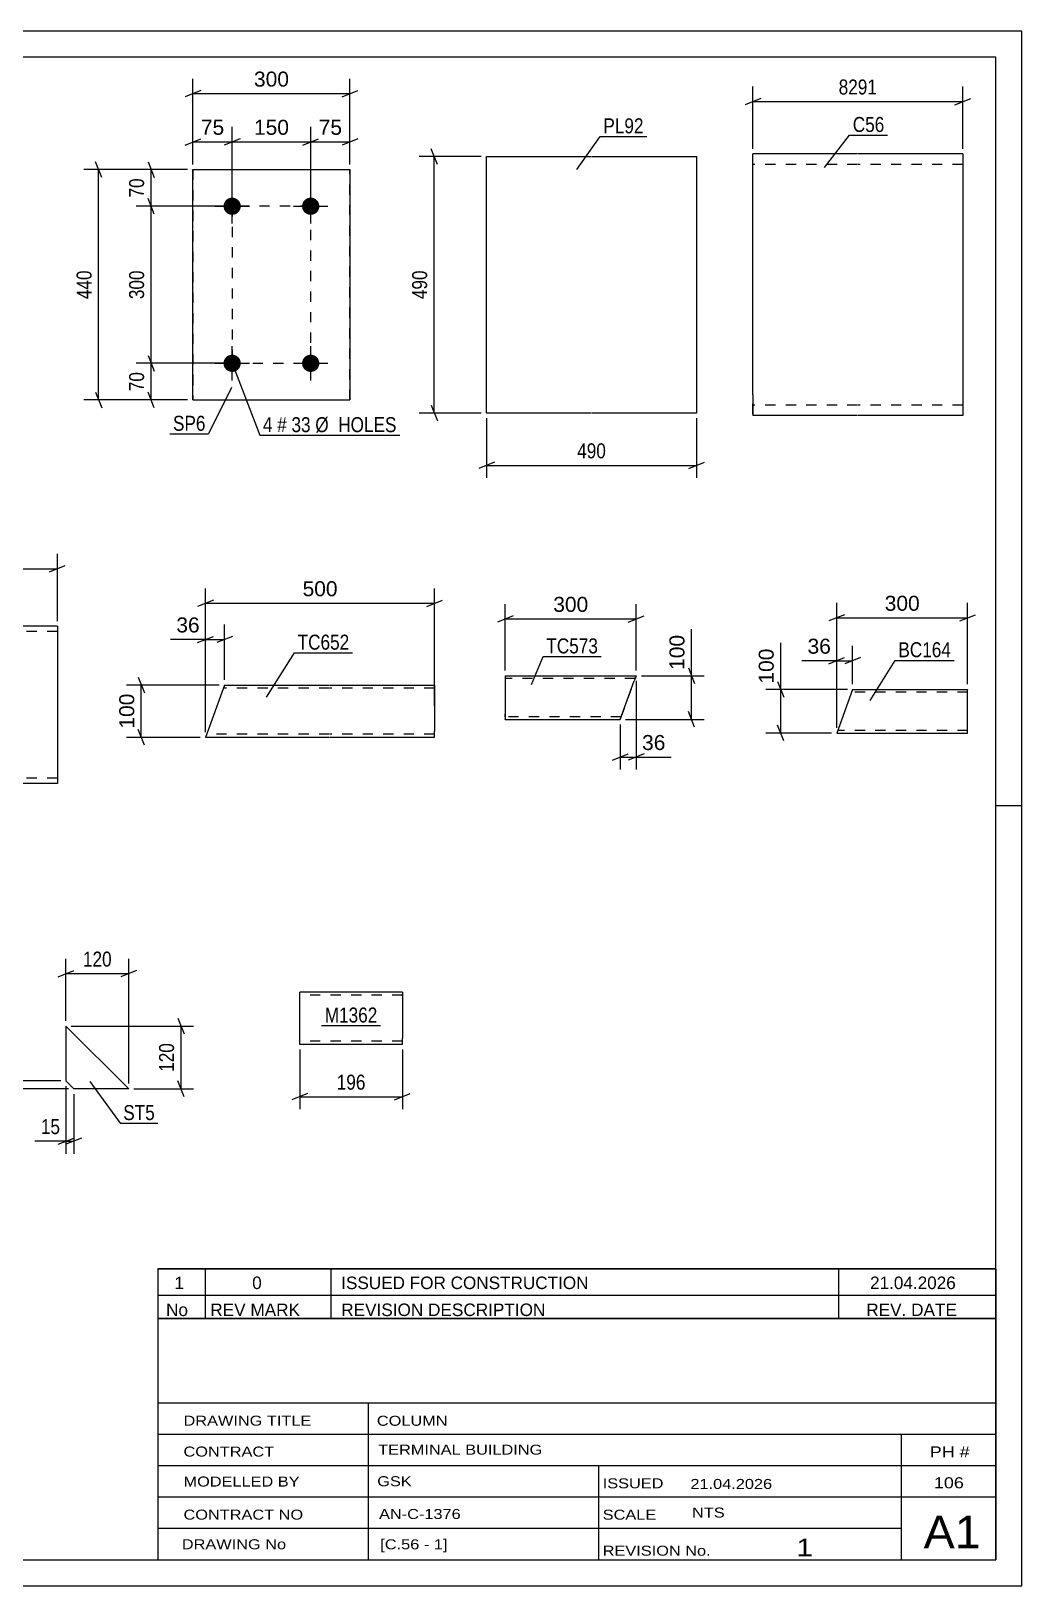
# Model space of a CAD drawing. Header units: millimetres. Extents: x 0 to 420, y 0 to 297.
# Drawn here: x 230.8 to 420, y 0 to 297 of the extents above; entities that cross this region are included whole.
import ezdxf

# ---------------------------------------------------------------- set-up
doc = ezdxf.new("R2010")
doc.units = ezdxf.units.MM
doc.linetypes.add('DXK_LINE_DOT2', pattern=[3.9198, 1.9599, -1.9599])
doc.styles.add('Arial', font='ARIAL.TTF', dxfattribs={"height": 0.2})
doc.styles.add('Arial Narrow', font='ARIALN.TTF', dxfattribs={"height": 0.2})

# ---------------------------------------------------------------- blocks, each defined once
blk = doc.blocks.new('Unknown-284932542-1134')
at = {"color": 5, "linetype": 'Continuous'}
for p, q in [((420, 297), (0, 297)), ((420, 0), (420, 297)), ((415, 292), (5, 292)), ((415, 5), (415, 292)), ((420, 149), (415, 149)), ((5, 5), (415, 5)), ((0, 0), (420, 0))]:
    blk.add_line(p, q, dxfattribs=at)
blk = doc.blocks.new('Part-284932542-2331 - 2315')
at = {"color": 2, "linetype": 'Continuous'}
for p, q in [((267.72, 172.09), (264.08, 162.09)), ((267.72, 172.09), (287.72, 172.09)), ((287.82, 172.09), (307.82, 172.09)), ((307.82, 172.09), (307.82, 172)), ((307.82, 172), (307.82, 171.35)), ((307.82, 171.35), (307.82, 163.29)), ((287.72, 162.09), (264.08, 162.09)), ((307.82, 162.09), (287.82, 162.09)), ((307.82, 162.09), (307.82, 163.29))]:
    blk.add_line(p, q, dxfattribs=at)
at = {"color": 7, "linetype": 'DXK_LINE_DOT2'}
for p, q in [((287.72, 171.49), (267.5, 171.49)), ((307.82, 171.49), (287.82, 171.49)), ((307.82, 172.09), (307.82, 172.09)), ((307.82, 171.74), (307.82, 171.35)), ((287.72, 162.69), (264.3, 162.69)), ((307.82, 162.69), (287.82, 162.69)), ((307.82, 162.19), (307.82, 162.45)), ((307.82, 162.09), (307.82, 162.19))]:
    blk.add_line(p, q, dxfattribs=at)
blk = doc.blocks.new('Part-284932542-2129 - 2113')
at = {"color": 2, "linetype": 'Continuous'}
for p, q in [((317.76, 224.04), (317.76, 273.04)), ((317.76, 273.04), (337.76, 273.04)), ((337.86, 273.04), (357.86, 273.04)), ((357.86, 273.04), (357.86, 224.04)), ((337.76, 224.04), (317.76, 224.04)), ((357.86, 224.04), (337.86, 224.04))]:
    blk.add_line(p, q, dxfattribs=at)
blk = doc.blocks.new('Part-284932542-2778 - 2762')
at = {"color": 2, "linetype": 'Continuous'}
for p, q in [((215.7, 183.3), (195.7, 183.3)), ((195.7, 155.3), (195.7, 183.3)), ((235.8, 183.3), (215.8, 183.3)), ((235.8, 183.3), (235.8, 153.3)), ((195.7, 155.3), (195.7, 153.3)), ((215.7, 153.3), (195.7, 153.3)), ((235.8, 153.3), (215.8, 153.3))]:
    blk.add_line(p, q, dxfattribs=at)
at = {"color": 7, "linetype": 'DXK_LINE_DOT2'}
for p, q in [((215.7, 182.3), (195.7, 182.3)), ((235.8, 182.3), (215.8, 182.3)), ((195.7, 153.45), (195.7, 155.3)), ((195.7, 154.3), (195.7, 154.37)), ((215.7, 154.3), (195.7, 154.3)), ((235.8, 154.3), (215.8, 154.3)), ((235.8, 154.3), (235.8, 154.37))]:
    blk.add_line(p, q, dxfattribs=at)
blk = doc.blocks.new('Part-284932542-1913 - 1897')
at = {"color": 2, "linetype": 'Continuous'}
for p, q in [((261.67, 226.54), (261.67, 270.54)), ((261.67, 270.54), (291.67, 270.54)), ((291.67, 270.54), (291.67, 226.54)), ((261.67, 226.54), (291.67, 226.54))]:
    blk.add_line(p, q, dxfattribs=at)
at = {"color": 7, "linetype": 'DXK_LINE_DOT2'}
for p, q in [((261.67, 270.54), (261.67, 226.54)), ((291.67, 226.54), (291.67, 270.54))]:
    blk.add_line(p, q, dxfattribs=at)
blk = doc.blocks.new('Bolt-284932542-1946 - 1897')
at = {"linetype": 'Continuous'}
for points in [[(269.17, 265.19, -1), (269.17, 261.89, -1)], [(284.17, 265.19, -1), (284.17, 261.89, -1)], [(269.17, 235.19, -1), (269.17, 231.89, -1)], [(284.17, 235.19, -1), (284.17, 231.89, -1)]]:
    blk.add_hatch(color=1, dxfattribs=at).paths.add_polyline_path(points)
at = {"color": 1, "linetype": 'Continuous'}
for p, q in [((269.17, 260.24), (269.17, 266.84)), ((284.17, 260.24), (284.17, 266.84)), ((265.87, 263.54), (272.47, 263.54)), ((280.87, 263.54), (287.47, 263.54)), ((269.17, 230.24), (269.17, 236.84)), ((284.17, 230.24), (284.17, 236.84)), ((265.87, 233.54), (272.47, 233.54)), ((280.87, 233.54), (287.47, 233.54))]:
    blk.add_line(p, q, dxfattribs=at)
blk = doc.blocks.new('Part-284932542-1693 - 1677')
at = {"color": 2, "linetype": 'Continuous'}
for p, q in [((249.42, 94.95), (237.42, 106.95)), ((237.42, 106.95), (237.42, 96.45)), ((237.42, 96.45), (238.92, 94.95)), ((249.42, 94.95), (238.92, 94.95))]:
    blk.add_line(p, q, dxfattribs=at)
blk = doc.blocks.new('Part-284932542-1661 - 1647')
at = {"color": 2, "linetype": 'Continuous'}
for p, q in [((301.69, 113.44), (282.09, 113.44)), ((282.09, 103.53), (282.09, 113.44)), ((301.69, 113.44), (301.69, 104.64)), ((301.69, 103.44), (301.69, 104.64)), ((282.09, 103.44), (282.09, 103.53)), ((301.69, 103.44), (282.09, 103.44))]:
    blk.add_line(p, q, dxfattribs=at)
at = {"color": 7, "linetype": 'DXK_LINE_DOT2'}
for p, q in [((301.69, 112.84), (282.09, 112.84)), ((301.69, 112.84), (301.69, 112.79)), ((301.69, 112.79), (301.69, 112.84)), ((301.69, 112.7), (301.69, 112.79)), ((301.69, 112.79), (301.69, 112.7)), ((282.09, 104.04), (282.09, 104.08)), ((301.69, 104.04), (282.09, 104.04)), ((301.69, 104.08), (301.69, 104.41)), ((301.69, 104.04), (301.69, 104.08))]:
    blk.add_line(p, q, dxfattribs=at)
blk = doc.blocks.new('Part-284932542-1405 - 1389')
at = {"color": 2, "linetype": 'Continuous'}
for p, q in [((388.62, 273.54), (368.62, 273.54)), ((368.62, 227.54), (368.62, 273.54)), ((408.72, 273.54), (388.72, 273.54)), ((408.72, 273.54), (408.72, 223.54)), ((368.62, 227.54), (368.62, 223.54)), ((388.62, 223.54), (368.62, 223.54)), ((408.72, 223.54), (388.72, 223.54))]:
    blk.add_line(p, q, dxfattribs=at)
at = {"color": 7, "linetype": 'DXK_LINE_DOT2'}
for p, q in [((388.62, 271.54), (368.62, 271.54)), ((408.72, 271.54), (388.72, 271.54)), ((368.62, 223.84), (368.62, 227.54)), ((388.62, 225.54), (368.62, 225.54)), ((408.72, 225.54), (388.72, 225.54))]:
    blk.add_line(p, q, dxfattribs=at)
blk = doc.blocks.new('Part-284932542-1315 - 1299')
at = {"color": 2, "linetype": 'Continuous'}
for p, q in [((321.33, 173.86), (321.33, 172.86)), ((321.33, 173.86), (346.33, 173.86)), ((321.33, 172.86), (321.33, 165.6)), ((343.3, 165.52), (345.97, 172.86)), ((346.11, 173.24), (345.97, 172.86)), ((346.3, 173.78), (346.11, 173.24)), ((346.33, 173.86), (346.3, 173.78)), ((321.33, 165.52), (321.33, 165.6)), ((321.33, 165.52), (343.3, 165.52))]:
    blk.add_line(p, q, dxfattribs=at)
at = {"color": 7, "linetype": 'DXK_LINE_DOT2'}
for p, q in [((321.33, 173.56), (321.33, 172.86)), ((346.15, 173.36), (321.33, 173.36)), ((343.41, 165.81), (346.23, 173.56)), ((321.33, 166.06), (321.33, 166.52)), ((321.33, 166.06), (321.33, 166.14)), ((321.33, 166.14), (321.33, 166.06)), ((321.33, 166.06), (321.33, 166.02)), ((321.33, 166.02), (321.33, 166.06)), ((343.48, 166.02), (321.33, 166.02)), ((321.33, 165.6), (321.33, 165.52)), ((343.3, 165.52), (343.33, 165.6)), ((343.33, 165.6), (343.41, 165.81))]:
    blk.add_line(p, q, dxfattribs=at)
blk = doc.blocks.new('Part-284932542-1248 - 1230')
at = {"color": 2, "linetype": 'Continuous'}
for p, q in [((387.67, 171.24), (384.64, 162.9)), ((387.67, 171.24), (409.64, 171.24)), ((409.64, 171.24), (409.64, 171.16)), ((409.64, 162.9), (409.64, 171.16)), ((384.64, 162.9), (409.64, 162.9))]:
    blk.add_line(p, q, dxfattribs=at)
at = {"color": 7, "linetype": 'DXK_LINE_DOT2'}
for p, q in [((409.64, 170.74), (387.49, 170.74)), ((409.64, 163.4), (384.82, 163.4))]:
    blk.add_line(p, q, dxfattribs=at)
blk = doc.blocks.new('Rectangle-284932542-2031 - 1897')
at = {"color": 1, "linetype": 'DXK_LINE_DOT2'}
blk.add_lwpolyline([(269.17, 233.54), (284.17, 233.54), (284.17, 263.54), (269.17, 263.54), (269.17, 233.54)], close=True, dxfattribs=at)
blk = doc.blocks.new('StraightDimension-284932542-2335 - 2315')
at = {"color": 7, "linetype": 'Continuous'}
for p, q in [((262.58, 180.18), (265.58, 181.38)), ((264.08, 163.09), (264.08, 183.63)), ((269.22, 181.38), (266.22, 180.18)), ((267.72, 173.09), (267.72, 183.63)), ((264.08, 180.78), (267.72, 180.78))]:
    blk.add_line(p, q, dxfattribs=at)
at = {"color": 0}
blk.add_wipeout([(263.56, 181.53), (263.56, 185.73), (257.91, 185.73), (257.91, 181.53)], dxfattribs=at)
at = {"color": 7, "linetype": 'Continuous'}
blk.add_line((264.08, 180.78), (257.38, 180.78), dxfattribs=at)
blk.add_line((264.08, 180.78), (257.38, 180.78), dxfattribs=at)
at = {"color": 3, "style": 'Arial'}
blk.add_text('36', height=2.865, dxfattribs=at).set_placement((258.51, 182.13))
blk = doc.blocks.new('StraightDimension-284932542-2348 - 2315')
at = {"color": 7, "linetype": 'Continuous'}
for p, q in [((264.08, 163.09), (264.08, 190.55)), ((307.82, 168.09), (307.82, 190.55)), ((265.58, 188.3), (262.58, 187.1)), ((264.08, 187.7), (307.82, 187.7)), ((306.32, 187.1), (309.32, 188.3))]:
    blk.add_line(p, q, dxfattribs=at)
at = {"color": 0}
blk.add_wipeout([(289.89, 188.45), (289.89, 192.65), (282.02, 192.65), (282.02, 188.45)], dxfattribs=at)
at = {"color": 3, "style": 'Arial'}
blk.add_text('500', height=2.865, dxfattribs=at).set_placement((282.62, 189.05))
blk = doc.blocks.new('StraightDimension-284932542-2362 - 2315')
at = {"color": 7, "linetype": 'Continuous'}
for p, q in [((251.22, 173.59), (252.42, 170.59)), ((266.72, 172.09), (248.97, 172.09)), ((251.82, 162.09), (251.82, 172.09)), ((252.42, 160.59), (251.22, 163.59)), ((263.08, 162.09), (248.97, 162.09))]:
    blk.add_line(p, q, dxfattribs=at)
at = {"color": 0}
blk.add_wipeout([(251.07, 171.03), (246.87, 171.03), (246.87, 163.16), (251.07, 163.16)], dxfattribs=at)
at = {"color": 3, "style": 'Arial'}
blk.add_text('100', height=2.865, rotation=90.0002, dxfattribs=at).set_placement((250.47, 163.76))
blk = doc.blocks.new('StraightDimension-284932542-2132 - 2113')
at = {"color": 7, "linetype": 'Continuous'}
for p, q in [((317.76, 223.04), (317.76, 211.64)), ((357.86, 223.04), (357.86, 211.64)), ((319.26, 214.64), (316.26, 213.44)), ((317.76, 214.04), (357.86, 214.04)), ((356.36, 213.44), (359.36, 214.64))]:
    blk.add_line(p, q, dxfattribs=at)
at = {"color": 0}
blk.add_wipeout([(341.15, 214.79), (341.15, 218.99), (334.47, 218.99), (334.47, 214.79)], dxfattribs=at)
at = {"color": 3, "style": 'Arial Narrow'}
blk.add_text('490', height=2.863, dxfattribs=at).set_placement((335.07, 215.39))
blk = doc.blocks.new('StraightDimension-284932542-2143 - 2113')
at = {"color": 7, "linetype": 'Continuous'}
for p, q in [((308.36, 271.54), (307.16, 274.54)), ((316.76, 273.04), (304.91, 273.04)), ((307.76, 224.04), (307.76, 273.04)), ((316.76, 224.04), (304.91, 224.04)), ((307.16, 225.54), (308.36, 222.54))]:
    blk.add_line(p, q, dxfattribs=at)
at = {"color": 0}
blk.add_wipeout([(307.01, 251.88), (302.81, 251.88), (302.81, 245.2), (307.01, 245.2)], dxfattribs=at)
at = {"color": 3, "style": 'Arial Narrow'}
blk.add_text('490', height=2.863, rotation=90.0002, dxfattribs=at).set_placement((306.41, 245.8))
blk = doc.blocks.new('StraightDimension-284932542-2782 - 2762')
at = {"color": 7, "linetype": 'Continuous'}
for p, q in [((195.7, 184.3), (195.7, 197.15)), ((235.8, 184.3), (235.8, 197.15)), ((197.2, 194.9), (194.2, 193.7)), ((195.7, 194.3), (235.8, 194.3)), ((234.3, 193.7), (237.3, 194.9))]:
    blk.add_line(p, q, dxfattribs=at)
at = {"color": 0}
blk.add_wipeout([(219.09, 195.05), (219.09, 199.25), (212.41, 199.25), (212.41, 195.05)], dxfattribs=at)
at = {"color": 3, "style": 'Arial Narrow'}
blk.add_text('940', height=2.863, dxfattribs=at).set_placement((213.01, 195.65))
blk = doc.blocks.new('StraightDimension-284932542-1958 - 1897')
at = {"color": 7, "linetype": 'Continuous'}
for p, q in [((254.3, 262.04), (253.1, 265.04)), ((268.17, 263.54), (250.85, 263.54)), ((253.7, 233.54), (253.7, 263.54)), ((253.1, 235.04), (254.3, 232.04)), ((268.17, 233.54), (250.85, 233.54))]:
    blk.add_line(p, q, dxfattribs=at)
at = {"color": 0}
blk.add_wipeout([(252.95, 251.88), (248.75, 251.88), (248.75, 245.2), (252.95, 245.2)], dxfattribs=at)
at = {"color": 3, "style": 'Arial Narrow'}
blk.add_text('300', height=2.863, rotation=90.0002, dxfattribs=at).set_placement((252.35, 245.8))
blk = doc.blocks.new('StraightDimension-284932542-1948 - 1897')
at = {"color": 7, "linetype": 'Continuous'}
for p, q in [((260.67, 270.54), (250.85, 270.54)), ((253.1, 272.04), (254.3, 269.04)), ((253.7, 263.54), (253.7, 270.54)), ((254.3, 262.04), (253.1, 265.04)), ((268.17, 263.54), (250.85, 263.54))]:
    blk.add_line(p, q, dxfattribs=at)
at = {"color": 0}
blk.add_wipeout([(252.95, 269.47), (248.75, 269.47), (248.75, 264.61), (252.95, 264.61)], dxfattribs=at)
at = {"color": 3, "style": 'Arial Narrow'}
blk.add_text('70', height=2.863, rotation=90.0002, dxfattribs=at).set_placement((252.35, 265.21))
blk = doc.blocks.new('StraightDimension-284932542-1968 - 1897')
at = {"color": 7, "linetype": 'Continuous'}
for p, q in [((253.1, 235.04), (254.3, 232.04)), ((268.17, 233.54), (250.85, 233.54)), ((253.7, 226.54), (253.7, 233.54)), ((260.67, 226.54), (250.85, 226.54)), ((254.3, 225.04), (253.1, 228.04))]:
    blk.add_line(p, q, dxfattribs=at)
at = {"color": 0}
blk.add_wipeout([(252.95, 232.47), (248.75, 232.47), (248.75, 227.61), (252.95, 227.61)], dxfattribs=at)
at = {"color": 3, "style": 'Arial Narrow'}
blk.add_text('70', height=2.863, rotation=90.0002, dxfattribs=at).set_placement((252.35, 228.21))
blk = doc.blocks.new('StraightDimension-284932542-1979 - 1897')
at = {"color": 7, "linetype": 'Continuous'}
for p, q in [((260.67, 270.54), (240.82, 270.54)), ((244.27, 269.04), (243.07, 272.04)), ((243.67, 226.54), (243.67, 270.54)), ((260.67, 226.54), (240.82, 226.54)), ((243.07, 228.04), (244.27, 225.04))]:
    blk.add_line(p, q, dxfattribs=at)
at = {"color": 0}
blk.add_wipeout([(242.92, 251.88), (238.72, 251.88), (238.72, 245.2), (242.92, 245.2)], dxfattribs=at)
at = {"color": 3, "style": 'Arial Narrow'}
blk.add_text('440', height=2.863, rotation=90.0002, dxfattribs=at).set_placement((242.32, 245.8))
blk = doc.blocks.new('StraightDimension-284932542-3614 - 1897')
at = {"color": 7, "linetype": 'Continuous'}
for p, q in [((282.67, 275.24), (285.67, 276.44)), ((284.17, 264.54), (284.17, 278.69)), ((293.17, 276.44), (290.17, 275.24)), ((291.67, 271.54), (291.67, 278.69)), ((284.17, 275.84), (291.67, 275.84))]:
    blk.add_line(p, q, dxfattribs=at)
at = {"color": 0}
blk.add_wipeout([(290.75, 276.59), (290.75, 280.79), (285.1, 280.79), (285.1, 276.59)], dxfattribs=at)
at = {"color": 3, "style": 'Arial'}
blk.add_text('75', height=2.865, dxfattribs=at).set_placement((285.7, 277.19))
blk = doc.blocks.new('StraightDimension-284932542-3615 - 1897')
at = {"color": 7, "linetype": 'Continuous'}
for p, q in [((270.67, 276.44), (267.67, 275.24)), ((269.17, 264.54), (269.17, 278.69)), ((282.67, 275.24), (285.67, 276.44)), ((284.17, 264.54), (284.17, 278.69)), ((269.17, 275.84), (284.17, 275.84))]:
    blk.add_line(p, q, dxfattribs=at)
at = {"color": 0}
blk.add_wipeout([(280.61, 276.59), (280.61, 280.79), (272.74, 280.79), (272.74, 276.59)], dxfattribs=at)
at = {"color": 3, "style": 'Arial'}
blk.add_text('150', height=2.865, dxfattribs=at).set_placement((273.34, 277.19))
blk = doc.blocks.new('StraightDimension-284932542-3616 - 1897')
at = {"color": 7, "linetype": 'Continuous'}
for p, q in [((260.17, 275.24), (263.17, 276.44)), ((261.67, 271.54), (261.67, 278.69)), ((270.67, 276.44), (267.67, 275.24)), ((269.17, 264.54), (269.17, 278.69)), ((261.67, 275.84), (269.17, 275.84))]:
    blk.add_line(p, q, dxfattribs=at)
at = {"color": 0}
blk.add_wipeout([(268.25, 276.59), (268.25, 280.79), (262.6, 280.79), (262.6, 276.59)], dxfattribs=at)
at = {"color": 3, "style": 'Arial'}
blk.add_text('75', height=2.865, dxfattribs=at).set_placement((263.2, 277.19))
blk = doc.blocks.new('StraightDimension-284932542-3645 - 1897')
at = {"color": 7, "linetype": 'Continuous'}
for p, q in [((263.17, 285.65), (260.17, 284.45)), ((261.67, 271.54), (261.67, 287.9)), ((290.17, 284.45), (293.17, 285.65)), ((291.67, 271.54), (291.67, 287.9)), ((261.67, 285.05), (291.67, 285.05))]:
    blk.add_line(p, q, dxfattribs=at)
at = {"color": 0}
blk.add_wipeout([(280.61, 285.8), (280.61, 290), (272.74, 290), (272.74, 285.8)], dxfattribs=at)
at = {"color": 3, "style": 'Arial'}
blk.add_text('300', height=2.865, dxfattribs=at).set_placement((273.34, 286.4))
blk = doc.blocks.new('StraightDimension-284932542-1702 - 1677')
at = {"color": 7, "linetype": 'Continuous'}
for p, q in [((236.42, 96.45), (224.57, 96.45)), ((226.82, 97.95), (228.02, 94.95)), ((228.02, 93.45), (226.82, 96.45)), ((227.42, 94.95), (227.42, 96.45)), ((237.92, 94.95), (224.57, 94.95))]:
    blk.add_line(p, q, dxfattribs=at)
at = {"color": 0}
blk.add_wipeout([(226.67, 94.42), (222.47, 94.42), (222.47, 89.57), (226.67, 89.57)], dxfattribs=at)
at = {"color": 7, "linetype": 'Continuous'}
blk.add_line((227.42, 94.95), (227.42, 89.04), dxfattribs=at)
blk.add_line((227.42, 94.95), (227.42, 89.04), dxfattribs=at)
at = {"color": 3, "style": 'Arial Narrow'}
blk.add_text('15', height=2.863, rotation=90.0002, dxfattribs=at).set_placement((226.07, 90.17))
blk = doc.blocks.new('StraightDimension-284932542-1695 - 1677')
at = {"color": 7, "linetype": 'Continuous'}
for p, q in [((238.42, 106.95), (261.82, 106.95)), ((258.82, 108.45), (260.02, 105.45)), ((259.42, 94.95), (259.42, 106.95)), ((260.02, 93.45), (258.82, 96.45)), ((250.42, 94.95), (261.82, 94.95))]:
    blk.add_line(p, q, dxfattribs=at)
at = {"color": 0}
blk.add_wipeout([(258.67, 104.29), (254.47, 104.29), (254.47, 97.6), (258.67, 97.6)], dxfattribs=at)
at = {"color": 3, "style": 'Arial Narrow'}
blk.add_text('120', height=2.863, rotation=90.0002, dxfattribs=at).set_placement((258.07, 98.2))
blk = doc.blocks.new('StraightDimension-284932542-1715 - 1677')
at = {"color": 7, "linetype": 'Continuous'}
for p, q in [((237.42, 107.95), (237.42, 119.8)), ((249.42, 95.95), (249.42, 119.8)), ((235.92, 116.35), (238.92, 117.55)), ((237.42, 116.95), (249.42, 116.95)), ((250.92, 117.55), (247.92, 116.35))]:
    blk.add_line(p, q, dxfattribs=at)
at = {"color": 0}
blk.add_wipeout([(246.76, 117.7), (246.76, 121.9), (240.08, 121.9), (240.08, 117.7)], dxfattribs=at)
at = {"color": 3, "style": 'Arial Narrow'}
blk.add_text('120', height=2.863, dxfattribs=at).set_placement((240.68, 118.3))
blk = doc.blocks.new('StraightDimension-284932542-1724 - 1677')
at = {"color": 7, "linetype": 'Continuous'}
for p, q in [((237.42, 95.45), (237.42, 82.55)), ((238.92, 93.95), (238.92, 82.55)), ((235.92, 84.35), (238.92, 85.55)), ((240.42, 85.55), (237.42, 84.35)), ((237.42, 84.95), (238.92, 84.95))]:
    blk.add_line(p, q, dxfattribs=at)
at = {"color": 0}
blk.add_wipeout([(236.89, 85.7), (236.89, 89.9), (232.04, 89.9), (232.04, 85.7)], dxfattribs=at)
at = {"color": 7, "linetype": 'Continuous'}
blk.add_line((237.42, 84.95), (231.51, 84.95), dxfattribs=at)
blk.add_line((237.42, 84.95), (231.51, 84.95), dxfattribs=at)
at = {"color": 3, "style": 'Arial Narrow'}
blk.add_text('15', height=2.863, dxfattribs=at).set_placement((232.64, 86.3))
blk = doc.blocks.new('StraightDimension-284932542-1663 - 1647')
at = {"color": 7, "linetype": 'Continuous'}
for p, q in [((282.09, 102.44), (282.09, 91.04)), ((301.69, 102.44), (301.69, 91.04)), ((283.59, 94.04), (280.59, 92.84)), ((282.09, 93.44), (301.69, 93.44)), ((300.19, 92.84), (303.19, 94.04))]:
    blk.add_line(p, q, dxfattribs=at)
at = {"color": 0}
blk.add_wipeout([(295.23, 94.19), (295.23, 98.39), (288.55, 98.39), (288.55, 94.19)], dxfattribs=at)
at = {"color": 3, "style": 'Arial Narrow'}
blk.add_text('196', height=2.863, dxfattribs=at).set_placement((289.15, 94.79))
blk = doc.blocks.new('StraightDimension-284932542-1410 - 1389')
at = {"color": 7, "linetype": 'Continuous'}
for p, q in [((368.62, 274.54), (368.62, 286.39)), ((408.72, 274.54), (408.72, 286.39)), ((370.12, 284.14), (367.12, 282.94)), ((368.62, 283.54), (408.72, 283.54)), ((407.22, 282.94), (410.22, 284.14))]:
    blk.add_line(p, q, dxfattribs=at)
at = {"color": 0}
blk.add_wipeout([(392.93, 284.29), (392.93, 288.49), (384.41, 288.49), (384.41, 284.29)], dxfattribs=at)
at = {"color": 3, "style": 'Arial Narrow'}
blk.add_text('8291', height=2.863, dxfattribs=at).set_placement((385.01, 284.89))
blk = doc.blocks.new('StraightDimension-284932542-1358 - 1299')
at = {"color": 7, "linetype": 'Continuous'}
for p, q in [((346.33, 172.86), (346.33, 155.92)), ((343.3, 164.52), (343.3, 155.92)), ((341.8, 157.72), (344.8, 158.92)), ((343.3, 158.32), (346.33, 158.32)), ((347.83, 158.92), (344.83, 157.72))]:
    blk.add_line(p, q, dxfattribs=at)
at = {"color": 0}
blk.add_wipeout([(352.5, 159.07), (352.5, 163.27), (346.86, 163.27), (346.86, 159.07)], dxfattribs=at)
at = {"color": 7, "linetype": 'Continuous'}
blk.add_line((346.33, 158.32), (353.03, 158.32), dxfattribs=at)
blk.add_line((346.33, 158.32), (353.03, 158.32), dxfattribs=at)
at = {"color": 3, "style": 'Arial'}
blk.add_text('36', height=2.865, dxfattribs=at).set_placement((347.46, 159.67))
blk = doc.blocks.new('StraightDimension-284932542-1318 - 1299')
at = {"color": 7, "linetype": 'Continuous'}
for p, q in [((321.33, 174.86), (321.33, 187.56)), ((346.33, 174.86), (346.33, 187.56)), ((322.83, 185.31), (319.83, 184.11)), ((321.33, 184.71), (346.33, 184.71)), ((344.83, 184.11), (347.83, 185.31))]:
    blk.add_line(p, q, dxfattribs=at)
at = {"color": 0}
blk.add_wipeout([(337.77, 185.46), (337.77, 189.66), (329.9, 189.66), (329.9, 185.46)], dxfattribs=at)
at = {"color": 3, "style": 'Arial'}
blk.add_text('300', height=2.865, dxfattribs=at).set_placement((330.5, 186.06))
blk = doc.blocks.new('StraightDimension-284932542-1329 - 1299')
at = {"color": 7, "linetype": 'Continuous'}
for p, q in [((356.3, 175.36), (357.5, 172.36)), ((347.33, 173.86), (359.3, 173.86)), ((356.9, 165.52), (356.9, 173.86)), ((357.5, 164.02), (356.3, 167.02)), ((344.3, 165.52), (359.3, 165.52))]:
    blk.add_line(p, q, dxfattribs=at)
at = {"color": 0}
blk.add_wipeout([(356.15, 182.25), (351.95, 182.25), (351.95, 174.38), (356.15, 174.38)], dxfattribs=at)
at = {"color": 7, "linetype": 'Continuous'}
blk.add_line((356.9, 173.86), (356.9, 182.78), dxfattribs=at)
blk.add_line((356.9, 173.86), (356.9, 182.78), dxfattribs=at)
at = {"color": 3, "style": 'Arial'}
blk.add_text('100', height=2.865, rotation=90.0002, dxfattribs=at).set_placement((355.55, 174.98))
blk = doc.blocks.new('StraightDimension-284932542-1251 - 1230')
at = {"color": 7, "linetype": 'Continuous'}
for p, q in [((373.35, 172.74), (374.55, 169.74)), ((386.67, 171.24), (371.1, 171.24)), ((373.95, 162.9), (373.95, 171.24)), ((374.55, 161.4), (373.35, 164.4)), ((383.64, 162.9), (371.1, 162.9))]:
    blk.add_line(p, q, dxfattribs=at)
at = {"color": 0}
blk.add_wipeout([(373.2, 179.63), (369, 179.63), (369, 171.76), (373.2, 171.76)], dxfattribs=at)
at = {"color": 7, "linetype": 'Continuous'}
blk.add_line((373.95, 171.24), (373.95, 180.16), dxfattribs=at)
blk.add_line((373.95, 171.24), (373.95, 180.16), dxfattribs=at)
at = {"color": 3, "style": 'Arial'}
blk.add_text('100', height=2.865, rotation=90.0002, dxfattribs=at).set_placement((372.6, 172.36))
blk = doc.blocks.new('StraightDimension-284932542-1273 - 1230')
at = {"color": 7, "linetype": 'Continuous'}
for p, q in [((384.64, 163.9), (384.64, 187.77)), ((409.64, 172.24), (409.64, 187.77)), ((386.14, 185.52), (383.14, 184.32)), ((384.64, 184.92), (409.64, 184.92)), ((408.14, 184.32), (411.14, 185.52))]:
    blk.add_line(p, q, dxfattribs=at)
at = {"color": 0}
blk.add_wipeout([(401.07, 185.67), (401.07, 189.87), (393.2, 189.87), (393.2, 185.67)], dxfattribs=at)
at = {"color": 3, "style": 'Arial'}
blk.add_text('300', height=2.865, dxfattribs=at).set_placement((393.8, 186.27))
blk = doc.blocks.new('StraightDimension-284932542-1285 - 1230')
at = {"color": 7, "linetype": 'Continuous'}
for p, q in [((384.64, 163.9), (384.64, 179.57)), ((387.67, 172.24), (387.67, 179.57)), ((383.14, 176.12), (386.14, 177.32)), ((384.64, 176.72), (387.67, 176.72)), ((389.17, 177.32), (386.17, 176.12))]:
    blk.add_line(p, q, dxfattribs=at)
at = {"color": 0}
blk.add_wipeout([(384.11, 177.47), (384.11, 181.67), (378.46, 181.67), (378.46, 177.47)], dxfattribs=at)
at = {"color": 7, "linetype": 'Continuous'}
blk.add_line((384.64, 176.72), (377.94, 176.72), dxfattribs=at)
blk.add_line((384.64, 176.72), (377.94, 176.72), dxfattribs=at)
at = {"color": 3, "style": 'Arial'}
blk.add_text('36', height=2.865, dxfattribs=at).set_placement((379.06, 178.07))
blk = doc.blocks.new('Mark-284932542-2327 - 2315')
at = {"color": 0}
blk.add_wipeout([(291.55, 178.84), (291.55, 181.84), (281.68, 181.84), (281.68, 178.84)], dxfattribs=at)
blk.add_wipeout([(291.55, 178.84), (291.55, 181.84), (281.68, 181.84), (281.68, 178.84)], dxfattribs=at)
at = {"color": 30, "linetype": 'Continuous'}
for p, q in [((275.75, 169.74), (281.08, 178.24)), ((281.08, 178.24), (292.15, 178.24))]:
    blk.add_line(p, q, dxfattribs=at)
at = {"color": 3, "style": 'Arial Narrow'}
blk.add_text('TC652', height=2.863, dxfattribs=at).set_placement((281.68, 178.84))
blk = doc.blocks.new('Unknown-284932542-6559')
at = {"color": 7, "linetype": 'Continuous'}
for p, q in [((255, 51.05), (255, 5)), ((255, 51.05), (415, 51.05)), ((415, 51), (415, 5)), ((255, 35), (415, 35)), ((295.14, 35), (295.14, 5)), ((255, 29), (415, 29)), ((397, 5.05), (397, 29.05)), ((255, 23), (415, 23)), ((339.14, 23), (339.14, 5)), ((255, 17), (415, 17)), ((255, 11), (397, 11)), ((255, 5), (415, 5))]:
    blk.add_line(p, q, dxfattribs=at)
at = {"color": 7, "style": 'Arial Narrow'}
for s, height, width, p in [('DRAWING TITLE', 1.9089, 1.425378, (259.88, 30.61)), ('COLUMN', 1.909, 1.425378, (296.81, 30.59)), ('TERMINAL BUILDING', 1.9089, 1.425378, (297.06, 25.07)), ('CONTRACT', 1.909, 1.425378, (259.88, 24.71)), ('MODELLED BY', 1.9089, 1.425378, (259.88, 18.98)), ('GSK', 1.909, 1.425378, (296.88, 19.04)), ('ISSUED', 1.909, 1.425378, (339.94, 18.64)), ('21.04.2026', 1.909, 1.425378, (356.69, 18.52)), ('CONTRACT NO', 1.9089, 1.425378, (259.88, 12.66)), ('AN-C-1376', 1.909, 1.425378, (297.23, 12.78)), ('SCALE', 1.909, 1.425378, (339.94, 12.65)), ('A1', 6.204, 1.25, (401.24, 7.2)), ('DRAWING No', 1.909, 1.425378, (259.56, 7)), ('[C.56 - 1]', 1.909, 1.425378, (297.46, 6.99)), ('1', 3.34, 1.5, (376.91, 5.68)), ('REVISION No.', 1.9089, 1.425378, (339.94, 5.77))]:
    blk.add_text(s, height=height, dxfattribs=dict(at, width=width)).set_placement(p)
at = {"color": 7, "linetype": 'Continuous', "style": 'Arial Narrow'}
for s, height, width, p in [('PH #', 2.1, 1.42538, (402.4, 24.55)), ('106', 2.1, 1.42538, (403.19, 18.65)), ('NTS', 1.909, 1.425378, (357, 13.05))]:
    blk.add_text(s, height=height, dxfattribs=dict(at, width=width)).set_placement(p)
blk = doc.blocks.new('Unknown-284932542-6560')
at = {"color": 7, "linetype": 'Continuous'}
for p, q in [((255, 60.55), (415, 60.55)), ((415, 60.55), (255, 60.55)), ((255, 60.55), (255, 55.55)), ((264, 60.55), (264, 55.55)), ((288, 60.55), (288, 55.55)), ((385, 60.55), (385, 55.55)), ((415, 60.55), (415, 55.55)), ((255, 55.55), (415, 55.55)), ((255, 55.55), (255, 51.05)), ((255, 55.55), (415, 55.55)), ((264, 55.55), (264, 51.05)), ((288, 55.55), (288, 51.05)), ((385, 55.55), (385, 51.05)), ((415, 55.55), (415, 51.05)), ((415, 51.05), (255, 51.05))]:
    blk.add_line(p, q, dxfattribs=at)
at = {"color": 7, "linetype": 'Continuous', "style": 'Arial Narrow'}
for s, height, width, p in [('1', 2.39, 1.196471, (258.16, 56.7)), ('0', 2.39, 1.196471, (273, 56.7)), ('ISSUED FOR CONSTRUCTION', 2.3861, 1.196471, (290, 56.7)), ('21.04.2026', 2.386, 1.196471, (391, 56.7)), ('No', 2.386, 1.2, (256.54, 51.55)), ('REV MARK', 2.386, 1.2, (265, 51.55)), ('REVISION DESCRIPTION', 2.3861, 1.2, (290, 51.55)), ('REV. DATE', 2.386, 1.2, (390.28, 51.55))]:
    blk.add_text(s, height=height, dxfattribs=dict(at, width=width)).set_placement(p)
blk = doc.blocks.new('Mark-284932542-2125 - 2113')
at = {"color": 0}
blk.add_wipeout([(347.74, 277.47), (347.74, 280.47), (340.07, 280.47), (340.07, 277.47)], dxfattribs=at)
blk.add_wipeout([(347.74, 277.47), (347.74, 280.47), (340.07, 280.47), (340.07, 277.47)], dxfattribs=at)
at = {"color": 30, "linetype": 'Continuous'}
for p, q in [((334.98, 270.55), (339.47, 276.87)), ((339.47, 276.87), (348.34, 276.87))]:
    blk.add_line(p, q, dxfattribs=at)
at = {"color": 3, "style": 'Arial Narrow'}
blk.add_text('PL92', height=2.863, dxfattribs=at).set_placement((340.07, 277.47))
blk = doc.blocks.new('Mark-284932542-1909 - 1897')
at = {"color": 0}
blk.add_wipeout([(264.08, 220.65), (264.08, 223.65), (257.87, 223.65), (257.87, 220.65)], dxfattribs=at)
blk.add_wipeout([(264.08, 220.65), (264.08, 223.65), (257.87, 223.65), (257.87, 220.65)], dxfattribs=at)
at = {"color": 30, "linetype": 'Continuous'}
for p in [(269.06, 228.95), (257.27, 220.05)]:
    blk.add_line(p, (264.68, 220.05), dxfattribs=at)
at = {"color": 3, "style": 'Arial Narrow'}
blk.add_text('SP6', height=2.863, dxfattribs=at).set_placement((257.87, 220.65))
blk = doc.blocks.new('Mark-284932542-1942 - 1897')
at = {"color": 0}
blk.add_wipeout([(276.87, 220.39), (276.87, 223.39), (275.04, 223.39), (275.04, 220.39)], dxfattribs=at)
blk.add_wipeout([(276.87, 220.39), (276.87, 223.39), (275.04, 223.39), (275.04, 220.39)], dxfattribs=at)
at = {"color": 7, "linetype": 'Continuous'}
blk.add_line((269.17, 233.54), (274.44, 219.79), dxfattribs=at)
at = {"color": 0}
blk.add_wipeout([(279.6, 220.39), (279.6, 223.39), (277.77, 223.39), (277.77, 220.39)], dxfattribs=at)
blk.add_wipeout([(279.6, 220.39), (279.6, 223.39), (277.77, 223.39), (277.77, 220.39)], dxfattribs=at)
at = {"color": 3, "style": 'Arial Narrow'}
blk.add_text('4', height=2.86, dxfattribs=at).set_placement((275.04, 220.39))
at = {"color": 0}
blk.add_wipeout([(284.15, 220.39), (284.15, 223.39), (280.5, 223.39), (280.5, 220.39)], dxfattribs=at)
blk.add_wipeout([(284.15, 220.39), (284.15, 223.39), (280.5, 223.39), (280.5, 220.39)], dxfattribs=at)
at = {"color": 3, "style": 'Arial Narrow'}
blk.add_text('#', height=2.86, dxfattribs=at).set_placement((277.77, 220.39))
at = {"color": 0}
blk.add_wipeout([(300.58, 220.39), (300.58, 223.39), (285.05, 223.39), (285.05, 220.39)], dxfattribs=at)
blk.add_wipeout([(300.58, 220.39), (300.58, 223.39), (285.05, 223.39), (285.05, 220.39)], dxfattribs=at)
at = {"color": 7, "linetype": 'Continuous'}
blk.add_line((274.44, 219.79), (301.18, 219.79), dxfattribs=at)
at = {"color": 3, "style": 'Arial Narrow'}
for s, p in [('33', (280.5, 220.39)), ('Ø  HOLES', (285.05, 220.39))]:
    blk.add_text(s, height=2.863, dxfattribs=at).set_placement(p)
blk = doc.blocks.new('Mark-284932542-1689 - 1677')
at = {"color": 0}
blk.add_wipeout([(254.4, 88.98), (254.4, 91.98), (248.37, 91.98), (248.37, 88.98)], dxfattribs=at)
blk.add_wipeout([(254.4, 88.98), (254.4, 91.98), (248.37, 91.98), (248.37, 88.98)], dxfattribs=at)
at = {"color": 30, "linetype": 'Continuous'}
for p, q in [((241.98, 96.33), (247.77, 88.38)), ((247.77, 88.38), (255, 88.38))]:
    blk.add_line(p, q, dxfattribs=at)
at = {"color": 3, "style": 'Arial Narrow'}
blk.add_text('ST5', height=2.863, dxfattribs=at).set_placement((248.37, 88.98))
blk = doc.blocks.new('Mark-284932542-1659 - 1647')
at = {"color": 0}
blk.add_wipeout([(296.91, 107.62), (296.91, 110.62), (286.86, 110.62), (286.86, 107.62)], dxfattribs=at)
blk.add_wipeout([(296.91, 107.62), (296.91, 110.62), (286.86, 110.62), (286.86, 107.62)], dxfattribs=at)
at = {"color": 30, "linetype": 'Continuous'}
blk.add_line((286.26, 107.02), (297.51, 107.02), dxfattribs=at)
at = {"color": 3, "style": 'Arial Narrow'}
blk.add_text('M1362', height=2.863, dxfattribs=at).set_placement((286.86, 107.62))
blk = doc.blocks.new('Mark-284932542-1401 - 1389')
at = {"color": 0}
blk.add_wipeout([(393.73, 277.73), (393.73, 280.73), (387.7, 280.73), (387.7, 277.73)], dxfattribs=at)
blk.add_wipeout([(393.73, 277.73), (393.73, 280.73), (387.7, 280.73), (387.7, 277.73)], dxfattribs=at)
at = {"color": 30, "linetype": 'Continuous'}
for p, q in [((382.28, 270.96), (387.1, 277.13)), ((387.1, 277.13), (394.33, 277.13))]:
    blk.add_line(p, q, dxfattribs=at)
at = {"color": 3, "style": 'Arial Narrow'}
blk.add_text('C56', height=2.863, dxfattribs=at).set_placement((387.7, 277.73))
blk = doc.blocks.new('Mark-284932542-1311 - 1299')
at = {"color": 0}
blk.add_wipeout([(339.04, 178.13), (339.04, 181.13), (329.18, 181.13), (329.18, 178.13)], dxfattribs=at)
blk.add_wipeout([(339.04, 178.13), (339.04, 181.13), (329.18, 181.13), (329.18, 178.13)], dxfattribs=at)
at = {"color": 30, "linetype": 'Continuous'}
for p, q in [((326.36, 172.16), (328.58, 177.53)), ((328.58, 177.53), (339.64, 177.53))]:
    blk.add_line(p, q, dxfattribs=at)
at = {"color": 3, "style": 'Arial Narrow'}
blk.add_text('TC573', height=2.863, dxfattribs=at).set_placement((329.18, 178.13))
blk = doc.blocks.new('Mark-284932542-1243 - 1230')
at = {"color": 0}
blk.add_wipeout([(406.46, 177.4), (406.46, 180.4), (396.41, 180.4), (396.41, 177.4)], dxfattribs=at)
blk.add_wipeout([(406.46, 177.4), (406.46, 180.4), (396.41, 180.4), (396.41, 177.4)], dxfattribs=at)
at = {"color": 30, "linetype": 'Continuous'}
for p, q in [((390.99, 169.1), (395.81, 176.8)), ((395.81, 176.8), (407.06, 176.8))]:
    blk.add_line(p, q, dxfattribs=at)
at = {"color": 3, "style": 'Arial Narrow'}
blk.add_text('BC164', height=2.863, dxfattribs=at).set_placement((396.41, 177.4))

msp = doc.modelspace()

# ---------------------------------------------------------------- block references
for name in ['Unknown-284932542-1134', 'Part-284932542-1405 - 1389', 'Part-284932542-1913 - 1897', 'Part-284932542-2129 - 2113', 'Bolt-284932542-1946 - 1897', 'Rectangle-284932542-2031 - 1897', 'Part-284932542-2778 - 2762', 'Part-284932542-1315 - 1299', 'Part-284932542-2331 - 2315', 'Part-284932542-1248 - 1230', 'Part-284932542-1661 - 1647', 'Part-284932542-1693 - 1677', 'Unknown-284932542-6560', 'Unknown-284932542-6559']:
    msp.add_blockref(name, (0, 0))

# ---------------------------------------------------------------- next in the draw order: block references
for name in ['StraightDimension-284932542-1410 - 1389', 'StraightDimension-284932542-3614 - 1897', 'Mark-284932542-2125 - 2113', 'StraightDimension-284932542-1958 - 1897', 'StraightDimension-284932542-2132 - 2113', 'StraightDimension-284932542-2782 - 2762', 'StraightDimension-284932542-1318 - 1299', 'StraightDimension-284932542-2335 - 2315', 'StraightDimension-284932542-1251 - 1230', 'StraightDimension-284932542-1358 - 1299', 'Mark-284932542-1659 - 1647', 'StraightDimension-284932542-1663 - 1647', 'StraightDimension-284932542-1702 - 1677']:
    msp.add_blockref(name, (0, 0))

# ---------------------------------------------------------------- next in the draw order: block references
for name in ['Mark-284932542-1401 - 1389', 'StraightDimension-284932542-2143 - 2113', 'StraightDimension-284932542-1948 - 1897', 'StraightDimension-284932542-1968 - 1897', 'StraightDimension-284932542-2348 - 2315', 'StraightDimension-284932542-1273 - 1230', 'StraightDimension-284932542-1329 - 1299', 'Mark-284932542-1311 - 1299', 'StraightDimension-284932542-1695 - 1677']:
    msp.add_blockref(name, (0, 0))

# ---------------------------------------------------------------- next in the draw order: block references
for name in ['StraightDimension-284932542-3615 - 1897', 'StraightDimension-284932542-1979 - 1897', 'Mark-284932542-2327 - 2315', 'StraightDimension-284932542-1285 - 1230', 'Mark-284932542-1243 - 1230', 'StraightDimension-284932542-2362 - 2315', 'StraightDimension-284932542-1715 - 1677']:
    msp.add_blockref(name, (0, 0))

# ---------------------------------------------------------------- next in the draw order: block references
for name in ['StraightDimension-284932542-3616 - 1897', 'Mark-284932542-1909 - 1897', 'StraightDimension-284932542-1724 - 1677', 'Mark-284932542-1689 - 1677']:
    msp.add_blockref(name, (0, 0))

# ---------------------------------------------------------------- next in the draw order: block references
for name in ['StraightDimension-284932542-3645 - 1897', 'Mark-284932542-1942 - 1897']:
    msp.add_blockref(name, (0, 0))

doc.saveas('drawing.dxf')
